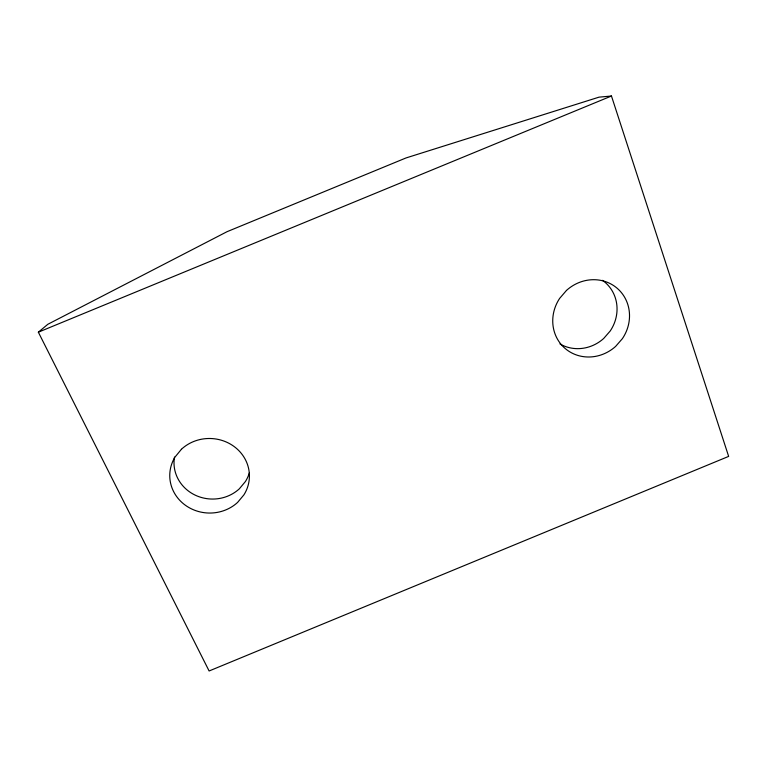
<?xml version="1.0" encoding="UTF-8"?>
<svg xmlns="http://www.w3.org/2000/svg" width="767" height="767" viewBox="0 0 767 767"><rect width="100%" height="100%" fill="white"/><g stroke="black" fill="none" stroke-linecap="round" stroke-linejoin="round"><path stroke-width="1.15" d="M38.35 332.188L47.813 324.297L227.042 231.692L406.031 157.944L599.027 97.15L611.462 96.019L728.65 456.394L209.113 670.981L38.35 332.188L611.462 96.019M602.507 280.338A38.331 35.972 -48.4 0 1 610.206 330.999L603.687 338.477A38.331 35.972 -48.4 0 1 559.958 343.923M249.313 472.951A38.369 36.02 2.9 0 1 245.421 481.523L239.314 488.838A38.369 36.02 2.9 0 1 194.789 494.945A38.369 36.02 2.9 0 1 174.493 457.074M181.415 449.27L175.039 457.036A39.836 37.276 2.4 0 0 185.278 505.175A39.836 37.276 2.4 0 0 237.569 502.443L243.906 494.868A39.836 37.276 2.4 0 0 233.964 446.413A39.836 37.276 2.4 0 0 181.415 449.27M566.477 290.434L559.651 298.382A39.788 37.209 -47.9 0 0 565.106 348.448A39.788 37.209 -47.9 0 0 615.585 346.444L622.363 338.688A39.788 37.209 -47.9 0 0 617.214 288.306A39.788 37.209 -47.9 0 0 566.477 290.434"/></g></svg>
